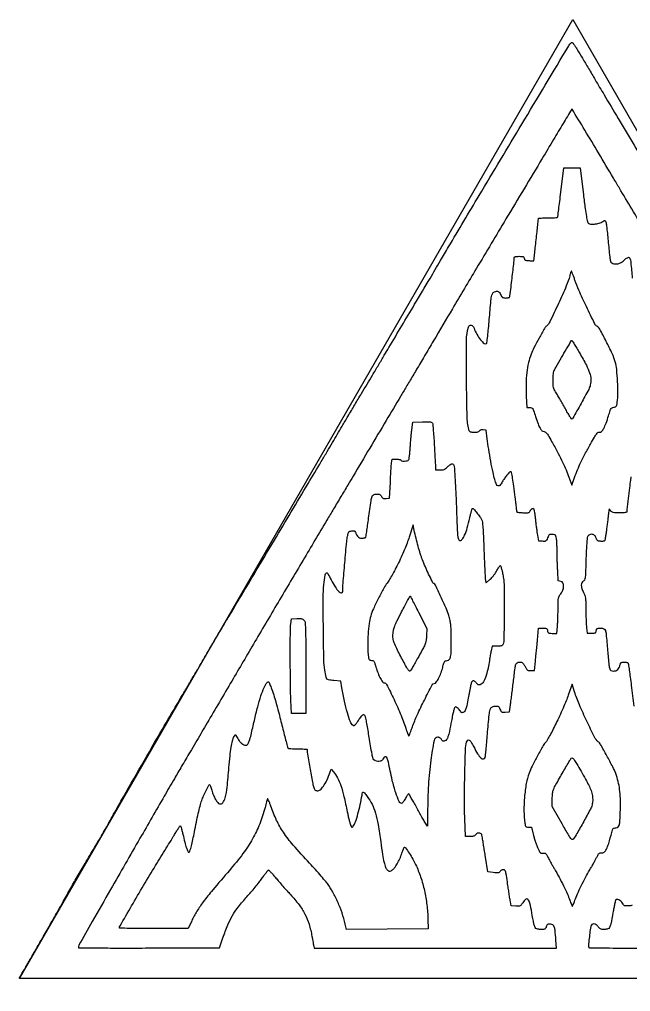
# Model space of a CAD drawing. Header units: millimetres. Extents: x 7 to 202, y 10 to 284.
# Drawn here: x 102.5 to 127.35, y 56.5 to 96 of the extents above; entities that cross this region are included whole.
import ezdxf

# ---------------------------------------------------------------- set-up
doc = ezdxf.new("R2010")
doc.units = ezdxf.units.MM
doc.layers.add('CUT', color=1, linetype='Continuous')
doc.layers.add('ENGRAVE', color=7, linetype='Continuous')

msp = doc.modelspace()

# ---------------------------------------------------------------- linework, layer by layer
at = {"layer": 'CUT'}
msp.add_lwpolyline([(102.5, 57.029), (125, 96), (147.5, 57.029)], close=True, dxfattribs=at)
at = {"layer": 'ENGRAVE', "extrusion": (0, 0, -1)}
for points in [[(-147.498, 57.029), (-124.999, 57.029, 0.000068), (-116.372, 57.03, 0.000114), (-109.109, 57.034, 0.000001), (-102.507, 57.039, 0.413999), (-102.5, 57.045, 0.131203), (-102.503, 57.058, 0.000069), (-102.702, 57.404, 0.000931), (-102.925, 57.789, 0.000567), (-103.189, 58.243, -0.001325), (-103.482, 58.749, -0.001075), (-103.795, 59.293, -0.001085), (-104.08, 59.796, -0.002818), (-104.283, 60.16, 0.002725), (-104.588, 60.708, 0.003134), (-104.885, 61.227, 0.002853), (-105.212, 61.781, 0.001688), (-105.607, 62.439, -0.003753), (-105.751, 62.681, -0.002126), (-105.922, 62.975, -0.002122), (-106.091, 63.274, -0.003491), (-106.232, 63.528, 0.005256), (-106.628, 64.239, 0.000741), (-107.463, 65.692, 0.000894), (-108.317, 67.169, 0.002652), (-108.91, 68.178, -0.000697), (-109.12, 68.532, -0.000333), (-109.389, 68.987, -0.00033), (-109.668, 69.463, -0.000471), (-109.916, 69.886, 0.000821), (-110.172, 70.32, 0.000501), (-110.474, 70.832, 0.000502), (-110.775, 71.339, 0.00089), (-111.024, 71.756, -0.000393), (-111.453, 72.473, -0.000167), (-112.027, 73.434, -0.000103), (-112.866, 74.84, -0.000025), (-114.242, 77.15, -0.000053), (-114.775, 78.044, -0.000461), (-115.012, 78.443, -0.000581), (-115.229, 78.809, -0.000112), (-115.621, 79.474, 0.000536), (-115.858, 79.874, 0.000334), (-116.135, 80.343, 0.000335), (-116.41, 80.804, 0.000608), (-116.635, 81.181, -0.000213), (-116.852, 81.543, -0.000144), (-117.099, 81.956, -0.000145), (-117.337, 82.355, -0.00029), (-117.525, 82.671, -0.000038), (-118.569, 84.426, -0.000161), (-119.196, 85.48, -0.000265), (-119.623, 86.201, -0.000574), (-119.951, 86.756, 0.001443), (-121.192, 88.847, 0.000555), (-122.927, 91.745, 0.000045), (-124.837, 94.927, 0.050799), (-124.93, 95.051, 0.189834), (-124.96, 95.066, 0.197749), (-124.991, 95.056, 0.065893), (-125.031, 95.011, 0.009089), (-125.101, 94.906, 0.006714), (-125.181, 94.777, 0.000513), (-125.39, 94.427, 0.000705), (-125.64, 94.008, 0.000537), (-125.911, 93.548, -0.000806), (-126.275, 92.935, -0.000226), (-126.844, 91.978, -0.000228), (-127.489, 90.897, -0.000241), (-128.123, 89.835, 0.000168)], [(-128.614, 86.266, 0.000083), (-127.99, 87.311, 0.000097), (-127.398, 88.303, 0.000085), (-126.897, 89.142, 0.000591), (-126.653, 89.553, -0.000722), (-126.045, 90.575, -0.000982), (-125.493, 91.496, -0.000037), (-124.973, 92.359, -0.518533), (-124.963, 92.359, -0.036225), (-124.957, 92.351, -0.000004), (-124.605, 91.766, -0.000121), (-124.217, 91.119, -0.000073), (-123.757, 90.352, -0.000195), (-122.284, 87.894, -0.000357), (-121.084, 85.888, -0.000434), (-120.106, 84.247, -0.000841), (-119.329, 82.933, 0.000158), (-118.971, 82.328, 0.000193), (-118.636, 81.761, 0.000161), (-118.354, 81.285, 0.001372), (-118.227, 81.072, -0.000811), (-117.995, 80.684, -0.000072), (-117.413, 79.707, -0.000098), (-116.744, 78.582, -0.000094), (-116.065, 77.44, 0.00018), (-115.852, 77.082, 0.00008), (-115.571, 76.611, 0.00008), (-115.273, 76.112, 0.000108), (-115.004, 75.661, -0.000512), (-114.033, 74.029, -0.000444), (-113.017, 72.316, -0.000446), (-112.012, 70.613, -0.000541), (-111.072, 69.014, 0.000185), (-110.567, 68.153, 0.000206), (-110.078, 67.322, 0.00019), (-109.661, 66.613, 0.001077), (-109.437, 66.236, -0.001055), (-109.093, 65.655, -0.001631), (-108.799, 65.152, -0.000779), (-108.386, 64.439, -0.000078), (-107.402, 62.731, -0.000479), (-106.204, 60.648, -0.001832), (-105.464, 59.346, -0.000489), (-104.921, 58.382, -0.128586), (-104.897, 58.289, -0.412398), (-104.908, 58.279, -0.000082), (-105.741, 58.274, -0.001424), (-106.668, 58.271, -0.000854), (-107.769, 58.273), (-110.641, 58.282), (-110.777, 58.685, 0.015851), (-110.974, 59.209, 0.034607), (-111.164, 59.593, 0.035282), (-111.403, 59.943, 0.017113), (-111.753, 60.356, -0.007726), (-111.912, 60.536, -0.005495), (-112.084, 60.742, -0.005548), (-112.244, 60.942, -0.011747), (-112.362, 61.101, 0.004903), (-112.456, 61.232, 0.007724), (-112.54, 61.342, 0.002882), (-112.614, 61.434, 0.226988), (-112.63, 61.442, 0.207849), (-112.647, 61.434, 0.002592), (-112.729, 61.346, 0.007105), (-112.823, 61.24, 0.00453), (-112.929, 61.115, -0.004858), (-113.056, 60.965, -0.002629), (-113.215, 60.783, -0.002618), (-113.38, 60.599, -0.00413), (-113.523, 60.443, 0.025982), (-113.868, 60.032, 0.043141), (-114.109, 59.649, 0.044534), (-114.276, 59.239, 0.02995), (-114.394, 58.748, -0.000849), (-114.417, 58.619, -0.001003), (-114.44, 58.497, -0.000875), (-114.459, 58.395, -0.006342), (-114.469, 58.345), (-114.487, 58.264), (-119.412, 58.264), (-124.338, 58.264), (-124.312, 58.6, -0.00431), (-124.278, 58.996, -0.056824), (-124.248, 59.139, -0.176562), (-124.194, 59.207, -0.117427), (-124.1, 59.238, -0.02317), (-124.02, 59.24, -0.127437), (-123.978, 59.229, -0.146597), (-123.951, 59.2, -0.034036), (-123.924, 59.138, 0.042945), (-123.895, 59.073, 0.157046), (-123.862, 59.042, 0.098761), (-123.81, 59.029, 0.011707), (-123.688, 59.026, 0.066413), (-123.542, 59.046, 0.209155), (-123.466, 59.107, 0.073213), (-123.418, 59.246, 0.003954), (-123.334, 59.705, -0.013222), (-123.255, 60.096, -0.128325), (-123.178, 60.244, -0.401264), (-123.085, 60.251, -0.079178), (-122.964, 60.113, 0.01905), (-122.902, 60.022, 0.120639), (-122.859, 59.986, 0.113286), (-122.803, 59.973, 0.015924), (-122.684, 59.977), (-122.496, 59.989), (-122.465, 60.149, 0.008877), (-122.448, 60.243, 0.00141), (-122.418, 60.428, 0.001562), (-122.385, 60.647, 0.001367), (-122.352, 60.875, -0.002709), (-122.3, 61.221, -0.029716), (-122.271, 61.358, -0.090562), (-122.238, 61.425, -0.200582), (-122.19, 61.453, -0.081018), (-122.153, 61.453, -0.064106), (-122.115, 61.441, -0.059934), (-122.079, 61.418, -0.054283), (-122.047, 61.387, 0.061254), (-122.004, 61.345, 0.119472), (-121.96, 61.326, 0.067109), (-121.896, 61.324, 0.009877), (-121.767, 61.339), (-121.55, 61.369), (-121.452, 61.968, 0.000015), (-121.412, 62.211, 0.000016), (-121.374, 62.445, 0.000015), (-121.342, 62.644, 0.000087), (-121.325, 62.749, -0.014434), (-121.305, 62.853, -0.091716), (-121.284, 62.902, -0.154159), (-121.252, 62.928, -0.06498), (-121.197, 62.942, -0.051122), (-121.15, 62.943, -0.081139), (-121.111, 62.933, -0.085863), (-121.079, 62.911, -0.064253), (-121.052, 62.879, 0.082806), (-121.019, 62.841, 0.093093), (-120.978, 62.819, 0.060789), (-120.917, 62.807, 0.016981), (-120.819, 62.804), (-120.633, 62.804), (-120.608, 63.521, 0.009205), (-120.596, 64.349, 0.005153), (-120.609, 65.357, 0.003023), (-120.638, 66.326, 0.05262), (-120.682, 66.638, 0.147694), (-120.727, 66.713, 0.342567), (-120.789, 66.718, 0.111254), (-120.871, 66.633, 0.021724), (-120.974, 66.445, -0.02316), (-121.13, 66.162, -0.066081), (-121.272, 65.988, -0.208067), (-121.373, 65.952, -0.339244), (-121.437, 66.009, -0.024324), (-121.446, 66.068, -0.000695), (-121.472, 66.323, -0.001409), (-121.5, 66.622, -0.000969), (-121.53, 66.962, 0.001611), (-121.602, 67.752, 0.040679), (-121.64, 67.965, 0.184117), (-121.707, 68.058, 0.130898), (-121.829, 68.099, 0.014969), (-121.935, 68.103, 0.131243), (-121.98, 68.091, 0.159896), (-122.009, 68.059, 0.025256), (-122.04, 67.979, -0.025326), (-122.071, 67.899, -0.160507), (-122.1, 67.867, -0.130709), (-122.145, 67.856, -0.014702), (-122.252, 67.859), (-122.421, 67.87), (-122.465, 68.157, -0.004385), (-122.487, 68.309, -0.001224), (-122.518, 68.547, -0.001234), (-122.552, 68.817, -0.001297), (-122.584, 69.083, 0.00169), (-122.654, 69.649, 0.044067), (-122.686, 69.799, 0.199137), (-122.739, 69.862, 0.12164), (-122.834, 69.886, 0.040474), (-122.912, 69.88, 0.124568), (-122.96, 69.859, 0.091274), (-123, 69.813, 0.015916), (-123.057, 69.713, -0.015624), (-123.115, 69.611, -0.098513), (-123.156, 69.566, -0.126136), (-123.206, 69.547, -0.032235), (-123.293, 69.541), (-123.438, 69.541), (-123.479, 69.922, -0.001298), (-123.498, 70.103, -0.000631), (-123.522, 70.333, -0.000626), (-123.545, 70.573, -0.000905), (-123.566, 70.785), (-123.611, 71.266), (-123.785, 71.266, 0.012207), (-123.892, 71.264, 0.111366), (-123.936, 71.251, 0.19244), (-123.959, 71.224, 0.050872), (-123.972, 71.166, -0.056525), (-123.985, 71.109, -0.181403), (-124.009, 71.08, -0.101998), (-124.057, 71.065, -0.011949), (-124.168, 71.056), (-124.353, 71.045), (-124.377, 71.346, -0.008009), (-124.386, 71.492, -0.00343), (-124.393, 71.688, -0.003393), (-124.399, 71.897, -0.004465), (-124.401, 72.087, 0.004097), (-124.403, 72.372, 0.042553), (-124.415, 72.488, 0.084122), (-124.445, 72.569, 0.037219), (-124.51, 72.664, -0.074254), (-124.598, 72.817, -0.091198), (-124.629, 72.978, -0.124543), (-124.599, 73.104, -0.22599), (-124.515, 73.166), (-124.412, 73.187), (-124.388, 73.576, 0.004519), (-124.379, 73.754, 0.002586), (-124.371, 73.969, 0.002583), (-124.365, 74.186, 0.00429), (-124.362, 74.368, -0.005524), (-124.36, 74.533, -0.005781), (-124.353, 74.695, -0.005567), (-124.345, 74.835, -0.025389), (-124.335, 74.916, -0.0218), (-124.315, 75.003, -0.137072), (-124.293, 75.042, -0.145791), (-124.254, 75.062, -0.025737), (-124.171, 75.073, -0.026804), (-124.087, 75.075, -0.147963), (-124.045, 75.061, -0.128482), (-124.014, 75.025, -0.018274), (-123.975, 74.935, 0.018483), (-123.935, 74.844, 0.133854), (-123.904, 74.808, 0.144262), (-123.86, 74.794, 0.022626), (-123.768, 74.796), (-123.62, 74.807), (-123.577, 75.043, 0.008052), (-123.558, 75.161, 0.003015), (-123.534, 75.327, 0.002986), (-123.511, 75.509, 0.003619), (-123.491, 75.679, -0.005247), (-123.473, 75.834, -0.007802), (-123.453, 75.969, -0.003958), (-123.433, 76.083, -0.141274), (-123.422, 76.107, -0.21267), (-123.385, 76.123, -0.126755), (-123.338, 76.111, -0.092486), (-123.291, 76.072, -0.069829), (-123.256, 76.014, 0.085964), (-123.227, 75.97, 0.143098), (-123.189, 75.948, 0.066853), (-123.125, 75.941, 0.008324), (-122.984, 75.946, 0.002919), (-122.893, 75.952, 0.004596), (-122.815, 75.958, 0.001332), (-122.747, 75.963, 0.163429), (-122.74, 75.967, 0.17731), (-122.735, 75.975, 0.000223), (-122.712, 76.152, 0.001904), (-122.687, 76.351, 0.001166), (-122.659, 76.586, -0.003764), (-122.602, 77.035, -0.009888), (-122.553, 77.356, -0.005225), (-122.508, 77.598, -0.358675), (-122.478, 77.622, -0.207584), (-122.431, 77.602, -0.012309), (-122.324, 77.482, -0.019112), (-122.217, 77.345, -0.026384), (-122.132, 77.213, 0.035877), (-122.033, 77.066, 0.308519), (-121.961, 77.044, 0.230001), (-121.898, 77.102, 0.022988), (-121.828, 77.304, 0.01948), (-121.756, 77.593, 0.005373), (-121.666, 78.051, 0.005657), (-121.58, 78.543, 0.008948), (-121.518, 78.966), (-121.474, 79.311), (-121.352, 79.323, -0.031551), (-121.295, 79.325, -0.063875), (-121.251, 79.318, -0.084294), (-121.219, 79.302, -0.110188), (-121.197, 79.277, 0.22135), (-121.129, 79.229, 0.051249), (-120.986, 79.216, 0.051598), (-120.845, 79.233, 0.269956), (-120.791, 79.284, 0.067343), (-120.706, 79.808, 0.004159), (-120.679, 81.39, 0.004151), (-120.679, 82.972, 0.067543), (-120.754, 83.497, 0.150384), (-120.797, 83.564, 0.216389), (-120.864, 83.582, 0.17116), (-120.935, 83.544, 0.1006), (-120.984, 83.46, -0.043018), (-121.098, 83.206, -0.045423), (-121.253, 82.98, -0.053958), (-121.403, 82.833, -0.38538), (-121.496, 82.839, -0.163845), (-121.509, 82.868, -0.001147), (-121.54, 83.135, -0.004257), (-121.572, 83.444, -0.002692), (-121.604, 83.804, 0.001689), (-121.671, 84.57, 0.033524), (-121.708, 84.802, 0.143967), (-121.765, 84.906, 0.174113), (-121.866, 84.952, 0.032595), (-121.942, 84.953, 0.132437), (-121.986, 84.939, 0.114859), (-122.02, 84.904, 0.021692), (-122.063, 84.824, -0.025284), (-122.106, 84.747, -0.102724), (-122.142, 84.709, -0.112128), (-122.19, 84.69, -0.032998), (-122.268, 84.682, -0.025328), (-122.322, 84.684, -0.032502), (-122.372, 84.691, -0.034138), (-122.411, 84.702, -0.170813), (-122.428, 84.716, -0.10895), (-122.445, 84.763, -0.000271), (-122.53, 85.478, -0.001034), (-122.608, 86.141, -0.024089), (-122.62, 86.33, 0.269637), (-122.632, 86.35, 0.068615), (-122.67, 86.364, 0.041819), (-122.73, 86.373, 0.014542), (-122.818, 86.375, 0.010543), (-122.933, 86.373, 0.082893), (-122.985, 86.362, 0.176734), (-123.013, 86.338, 0.089493), (-123.027, 86.293, -0.092315), (-123.042, 86.25, -0.159278), (-123.07, 86.224, -0.080768), (-123.122, 86.21, -0.012454), (-123.229, 86.201, -0.005386), (-123.303, 86.197, -0.008992), (-123.364, 86.196, -0.003218), (-123.416, 86.196, -0.404724), (-123.42, 86.201, 0.02168), (-123.421, 86.21, 0.000014), (-123.447, 86.454, 0.000176), (-123.476, 86.726, 0.000107), (-123.511, 87.047, -0.00028), (-123.545, 87.369, -0.000445), (-123.575, 87.645, -0.000086), (-123.6, 87.888, -0.022298), (-123.601, 87.91, 0.383375), (-123.611, 87.921, 0.004921), (-123.713, 87.929, 0.011174), (-123.835, 87.935, 0.006735), (-123.981, 87.937, -0.007737), (-124.128, 87.939, -0.011911), (-124.254, 87.946, -0.006382), (-124.36, 87.956, -0.232326), (-124.38, 87.968, -0.104968), (-124.389, 87.995, -0.000514), (-124.428, 88.28, -0.002327), (-124.47, 88.605, -0.001467), (-124.516, 88.985), (-124.633, 89.971), (-124.964, 89.971), (-125.295, 89.971), (-125.432, 88.872, -0.002047), (-125.504, 88.318, -0.009216), (-125.553, 87.995, -0.009269), (-125.593, 87.784, -0.17765), (-125.627, 87.728, -0.148094), (-125.747, 87.682, -0.055035), (-125.929, 87.689, -0.053467), (-126.117, 87.738, -0.083935), (-126.261, 87.822, 0.317081), (-126.312, 87.826, 0.2098), (-126.347, 87.777, 0.026632), (-126.374, 87.609, 0.001131), (-126.435, 87.011, -0.001155), (-126.503, 86.347, -0.036055), (-126.532, 86.185, -0.172796), (-126.581, 86.112, -0.119821), (-126.673, 86.073, -0.060612), (-126.794, 86.068, -0.075352), (-126.905, 86.094, -0.06482), (-127.014, 86.156, -0.032506), (-127.135, 86.259, 0.102878), (-127.251, 86.333, 0.418207), (-127.32, 86.301, 0.06365), (-127.359, 86.125, 0.002671), (-127.415, 85.485, -0.001543)], [(-133.313, 81.127, 0.000005), (-133.882, 80.172, 0.000004), (-134.499, 79.135, 0.000004), (-135.075, 78.17, 0.000009)], [(-127.366, 77.418, -0.010067), (-127.346, 77.286, -0.003637), (-127.306, 76.972, -0.001406), (-127.254, 76.536, -0.000521), (-127.203, 76.085, -0.026279), (-127.198, 75.997, 0.313848), (-127.183, 75.975, 0.048526), (-127.13, 75.962, 0.029986), (-127.042, 75.954, 0.008307), (-126.904, 75.951, 0.007766), (-126.734, 75.954, 0.047864), (-126.648, 75.965, 0.091345), (-126.592, 75.989, 0.075995), (-126.544, 76.033), (-126.478, 76.114), (-126.456, 75.951, -0.001666), (-126.445, 75.859, -0.00034), (-126.424, 75.697, -0.000358), (-126.401, 75.509, -0.000336), (-126.377, 75.316, 0.004858), (-126.353, 75.133, 0.007308), (-126.328, 74.974, 0.003433), (-126.304, 74.839, 0.146577), (-126.291, 74.814, 0.149247), (-126.272, 74.803, 0.026266), (-126.23, 74.796, 0.026431), (-126.178, 74.794, 0.02105), (-126.123, 74.796, 0.026683), (-126.044, 74.807, 0.11409), (-126.001, 74.826, 0.126768), (-125.973, 74.86, 0.036306), (-125.949, 74.926, -0.139691), (-125.881, 75.036, -0.167493), (-125.77, 75.084, -0.182218), (-125.659, 75.051, -0.162517), (-125.591, 74.953, -0.051736), (-125.578, 74.877, -0.002799), (-125.562, 74.636, -0.004343), (-125.546, 74.347, -0.003153), (-125.534, 74.026, 0.001441), (-125.516, 73.496, 0.022017), (-125.501, 73.313, 0.07483), (-125.475, 73.221, 0.18538), (-125.427, 73.173, -0.184188), (-125.366, 73.114, -0.11266), (-125.346, 73.014, -0.075348), (-125.369, 72.88, -0.037073), (-125.436, 72.719, 0.034349), (-125.487, 72.599, 0.049231), (-125.513, 72.487, 0.027605), (-125.526, 72.332, 0.004232), (-125.531, 72.021, -0.003703), (-125.534, 71.806, -0.003638), (-125.54, 71.591, -0.003579), (-125.549, 71.401, -0.013809), (-125.558, 71.284), (-125.581, 71.066), (-125.763, 71.066, -0.011262), (-125.874, 71.069, -0.108502), (-125.919, 71.081, -0.195107), (-125.943, 71.109, -0.052079), (-125.956, 71.166, 0.051102), (-125.968, 71.224, 0.192974), (-125.992, 71.251, 0.110807), (-126.036, 71.264, 0.012015), (-126.143, 71.266, 0.090782), (-126.266, 71.244, 0.233093), (-126.326, 71.179, 0.049779), (-126.356, 71.025, 0.001429), (-126.417, 70.358, -0.001736), (-126.471, 69.771, -0.044689), (-126.5, 69.614, -0.203601), (-126.553, 69.548, -0.124086), (-126.651, 69.523, -0.081024), (-126.75, 69.539, -0.112591), (-126.827, 69.586, -0.094518), (-126.884, 69.668, -0.044047), (-126.927, 69.791, 0.054178), (-126.946, 69.842, 0.148851), (-126.972, 69.869, 0.108066), (-127.014, 69.883, 0.021687), (-127.093, 69.886, 0.028313), (-127.15, 69.883, 0.041333), (-127.2, 69.873, 0.048502), (-127.236, 69.859, 0.190593), (-127.252, 69.841, 0.050946), (-127.261, 69.805, 0.000554), (-127.296, 69.558, 0.001736), (-127.335, 69.272, 0.001129), (-127.378, 68.942, -0.000712), (-127.488, 68.1, -0.037238)], [(-127.414, 60.01, 0.070837), (-127.28, 59.983, 0.015161), (-127.165, 59.98, 0.100512), (-127.109, 59.991, 0.125545), (-127.068, 60.022, 0.02896), (-127.018, 60.094, -0.074649), (-126.953, 60.171, -0.071223), (-126.868, 60.226, -0.091269), (-126.789, 60.247, -0.27889), (-126.742, 60.223, -0.085809), (-126.732, 60.199, -0.001327), (-126.702, 60.057, -0.003499), (-126.669, 59.892, -0.002304), (-126.633, 59.701, 0.003641), (-126.545, 59.245, 0.067575), (-126.497, 59.107, 0.204338), (-126.426, 59.046, 0.074494), (-126.293, 59.026, 0.019208), (-126.19, 59.03, 0.081006), (-126.13, 59.045, 0.10024), (-126.085, 59.076, 0.038081), (-126.035, 59.135, -0.088397), (-125.95, 59.219, -0.143381), (-125.854, 59.25, -0.190151), (-125.775, 59.222, -0.16239), (-125.73, 59.144, -0.020318), (-125.708, 59.016, -0.002392), (-125.674, 58.729, -0.00213), (-125.642, 58.44, -0.025233), (-125.636, 58.327, -0.410043), (-125.678, 58.284, -0.001991), (-126.351, 58.274, -0.002986), (-127.489, 58.268, -0.000221), (-130.6, 58.273)], [(-124.034, 39.973, -0.000005), (-122.806, 40.313, -0.000005), (-121.59, 40.65, -0.000008)]]:
    msp.add_lwpolyline(points, format="xyb", dxfattribs=at)
for points in [[(-124.875, 85.586, 0.039153), (-124.736, 85.174, 0.007556), (-124.416, 84.454, 0.004449), (-124.068, 83.72, 0.107226), (-123.929, 83.542, -0.091402), (-123.851, 83.449, -0.003454), (-123.629, 83.05, -0.006574), (-123.421, 82.657, -0.024344), (-123.306, 82.402, -0.038818), (-123.199, 82.055, -0.026806), (-123.13, 81.65, -0.024235), (-123.1, 81.195, -0.018687), (-123.11, 80.697), (-123.137, 80.237), (-123.251, 80.237, 0.086862), (-123.322, 80.224, 0.167286), (-123.366, 80.188, 0.058648), (-123.405, 80.107, 0.004052), (-123.484, 79.864, -0.010927), (-123.587, 79.565, -0.042495), (-123.67, 79.387, -0.077679), (-123.748, 79.29, -0.186861), (-123.834, 79.256, 0.17194), (-123.891, 79.236, 0.063245), (-123.951, 79.173, 0.028958), (-124.032, 79.049, 0.00448), (-124.176, 78.793, 0.005142), (-124.408, 78.363, 0.009592), (-124.585, 78.009, 0.011442), (-124.724, 77.697, 0.013778), (-124.841, 77.397), (-124.958, 77.071), (-125.073, 77.392, 0.012266), (-125.194, 77.705, 0.012836), (-125.328, 78.007, 0.011), (-125.496, 78.339, 0.005661), (-125.719, 78.748, 0.00375), (-125.88, 79.029, 0.029829), (-125.963, 79.154, 0.074518), (-126.023, 79.213, 0.190266), (-126.081, 79.227, -0.241637), (-126.167, 79.259, -0.060031), (-126.258, 79.384, -0.039642), (-126.353, 79.593, -0.014866), (-126.454, 79.899, 0.005247), (-126.519, 80.11, 0.0603), (-126.555, 80.189, 0.150182), (-126.598, 80.226, 0.081656), (-126.666, 80.244, -0.04863), (-126.733, 80.257, -0.17242), (-126.767, 80.283, -0.100597), (-126.788, 80.333, -0.011139), (-126.809, 80.455, -0.037972), (-126.834, 80.79, -0.012174), (-126.822, 81.29, -0.011746), (-126.785, 81.784, -0.046318), (-126.728, 82.083, -0.037254), (-126.601, 82.423, -0.01109), (-126.359, 82.921, -0.006287), (-126.095, 83.417, -0.139945), (-125.982, 83.532, 0.151772), (-125.895, 83.625, 0.002065), (-125.552, 84.334, 0.005895), (-125.242, 85.003, 0.027214), (-125.088, 85.402, -0.005985), (-125.039, 85.548, -0.010164), (-124.994, 85.669, -0.004193), (-124.953, 85.768, -0.452421), (-124.941, 85.772, -0.167865), (-124.93, 85.76, -0.009912), (-124.912, 85.712, -0.014065), (-124.893, 85.653, -0.009843)], [(-125.274, 82.448, 0.009275), (-125.552, 81.947, 0.040527), (-125.686, 81.636, 0.067465), (-125.733, 81.393, 0.069559), (-125.713, 81.149, 0.067381), (-125.647, 80.97, 0.003151), (-125.338, 80.401, 0.001098), (-125.003, 79.795, 0.276676), (-124.952, 79.765, 0.255616), (-124.938, 79.774, 0.001614), (-124.856, 79.907, 0.005915), (-124.764, 80.062, 0.003673), (-124.659, 80.247, -0.001986), (-124.549, 80.441, -0.002192), (-124.442, 80.629, -0.002036), (-124.348, 80.788, -0.011227), (-124.296, 80.873, 0.034362), (-124.244, 80.965, 0.061079), (-124.217, 81.048, 0.041254), (-124.204, 81.155, 0.008499), (-124.202, 81.345, 0.009664), (-124.206, 81.543, 0.046059), (-124.221, 81.655, 0.055278), (-124.255, 81.753, 0.017848), (-124.326, 81.89, 0.002286), (-124.538, 82.26, 0.002556), (-124.747, 82.614, 0.000253), (-124.948, 82.953, 0.264349), (-124.962, 82.961, 0.261574), (-124.971, 82.956, 0.00046), (-125.06, 82.81, 0.003144), (-125.159, 82.645, 0.001919)], [(-119.296, 79.594, 0.071872), (-119.308, 79.544, 0.001375), (-119.329, 79.281, 0.003303), (-119.351, 78.974, 0.002203), (-119.373, 78.621, -0.000011), (-119.392, 78.272, -0.000019), (-119.409, 77.977, -0.000001), (-119.424, 77.711, -0.002997), (-119.424, 77.704, -0.376625), (-119.428, 77.7, -0.00256), (-119.476, 77.697, -0.008005), (-119.533, 77.695, -0.004834), (-119.601, 77.695, -0.025861), (-119.701, 77.7, -0.072439), (-119.769, 77.717, -0.070773), (-119.83, 77.753, -0.023877), (-119.908, 77.822, 0.028312), (-120.006, 77.907, 0.104401), (-120.08, 77.943, 0.217429), (-120.132, 77.933, 0.165937), (-120.166, 77.885, 0.059848), (-120.187, 77.767, 0.001182), (-120.222, 77.154, 0.003035), (-120.255, 76.481, 0.002896), (-120.279, 75.798, -0.003241), (-120.298, 75.298, -0.019285), (-120.319, 75.037, -0.03371), (-120.348, 74.886, -0.253637), (-120.396, 74.835, -0.322783), (-120.495, 74.865, -0.054075), (-120.602, 75.046, -0.037541), (-120.71, 75.34, -0.015864), (-120.812, 75.747, 0.005602), (-120.846, 75.895, 0.009136), (-120.878, 76.02, 0.003386), (-120.908, 76.124, 0.33128), (-120.92, 76.133, 0.217647), (-120.966, 76.112, 0.007117), (-121.1, 75.955, 0.013752), (-121.224, 75.795, 0.047968), (-121.291, 75.683, 0.079435), (-121.322, 75.576, 0.012222), (-121.345, 75.355, 0.008592), (-121.365, 75.011, 0.001912), (-121.388, 74.422, -0.001921), (-121.406, 73.979, -0.002856), (-121.424, 73.591, -0.001247), (-121.443, 73.26, -0.058218), (-121.455, 73.193), (-121.482, 73.104), (-121.643, 73.253, -0.02698), (-121.712, 73.325, -0.015553), (-121.789, 73.418, -0.015511), (-121.859, 73.517, -0.024978), (-121.913, 73.605, 0.007662), (-121.956, 73.683, 0.011908), (-121.996, 73.749, 0.006207), (-122.031, 73.802, 0.24713), (-122.043, 73.808, 0.333479), (-122.073, 73.786, 0.010795), (-122.114, 73.635, 0.017018), (-122.155, 73.445, 0.01104), (-122.19, 73.224, 0.033031), (-122.216, 72.845, 0.002741), (-122.212, 71.86, 0.001555), (-122.199, 70.829, 0.071835), (-122.166, 70.621, 0.089277), (-122.143, 70.578, 0.145957), (-122.109, 70.553, 0.072665), (-122.051, 70.542, 0.010605), (-121.929, 70.54), (-121.718, 70.54), (-121.681, 70.349, -0.002387), (-121.665, 70.265, -0.001705), (-121.647, 70.172, -0.001721), (-121.632, 70.082, -0.003687), (-121.62, 70.013, 0.0185), (-121.508, 69.439, 0.064198), (-121.375, 69.085, 0.200756), (-121.234, 68.969, 0.321269), (-121.093, 69.018, -0.059808), (-121.01, 69.11, -0.267353), (-120.941, 69.123, -0.221585), (-120.885, 69.069, -0.044191), (-120.846, 68.933, -0.000231), (-120.828, 68.838, -0.000089), (-120.803, 68.707, -0.000088), (-120.776, 68.565, -0.000109), (-120.751, 68.433, 0.004257), (-120.686, 68.106, 0.033452), (-120.644, 67.956, 0.082997), (-120.601, 67.878, 0.162388), (-120.541, 67.839, 0.045178), (-120.509, 67.834, 0.062273), (-120.48, 67.835, 0.078872), (-120.458, 67.843, 0.190877), (-120.447, 67.855, -0.084765), (-120.409, 67.925, -0.041818), (-120.34, 68, -0.039005), (-120.266, 68.057, -0.241211), (-120.219, 68.062, -0.223617), (-120.191, 68.032, -0.014029), (-120.155, 67.914, -0.015165), (-120.114, 67.745, -0.00548), (-120.065, 67.502, 0.004373), (-119.981, 67.073, 0.028509), (-119.924, 66.861, 0.062207), (-119.869, 66.743, 0.165291), (-119.797, 66.686, 0.056928), (-119.753, 66.675, 0.132052), (-119.72, 66.68, 0.112384), (-119.69, 66.701, 0.03509), (-119.657, 66.746, -0.054084), (-119.628, 66.781, -0.05246), (-119.591, 66.81, -0.055749), (-119.552, 66.829, -0.085764), (-119.516, 66.835, -0.359493), (-119.358, 66.705, -0.013731), (-119.226, 65.9, -0.01988), (-119.13, 64.901, -0.013986), (-119.098, 63.772), (-119.098, 63.223), (-119.011, 63.351, 0.017016), (-118.961, 63.429, 0.002436), (-118.867, 63.593, 0.002766), (-118.756, 63.789, 0.002358), (-118.642, 63.996, -0.002538), (-118.532, 64.196, -0.003943), (-118.435, 64.366, -0.001245), (-118.35, 64.513, -0.122551), (-118.333, 64.53, -0.364856), (-118.317, 64.528, -0.017708), (-118.281, 64.483, -0.021892), (-118.238, 64.423, -0.0132), (-118.193, 64.347, 0.012952), (-118.147, 64.271, 0.019042), (-118.103, 64.206, 0.014739), (-118.063, 64.157, 0.221015), (-118.044, 64.148, 0.302072), (-117.937, 64.219, 0.021114), (-117.804, 64.576, 0.020722), (-117.659, 65.096, 0.007999), (-117.5, 65.827, -0.042909), (-117.458, 65.972, -0.181455), (-117.399, 66.038, -0.320015), (-117.336, 66.029, -0.097207), (-117.275, 65.945, 0.059364), (-117.247, 65.898, 0.120502), (-117.213, 65.871, 0.086239), (-117.162, 65.858, 0.020577), (-117.076, 65.855, 0.118653), (-116.955, 65.884, 0.189702), (-116.886, 65.962, 0.044636), (-116.837, 66.147, 0.001857), (-116.723, 66.825, -0.001219), (-116.627, 67.4, -0.016076), (-116.585, 67.611, -0.045278), (-116.55, 67.715, -0.301516), (-116.506, 67.743, -0.119094), (-116.453, 67.729, -0.078392), (-116.402, 67.691, -0.04187), (-116.341, 67.617, -0.008909), (-116.249, 67.478, 0.010496), (-116.18, 67.373, 0.050932), (-116.133, 67.319, 0.121105), (-116.098, 67.299, 0.246997), (-116.068, 67.306, 0.129564), (-115.959, 67.458, 0.01829), (-115.834, 67.827, 0.019152), (-115.713, 68.296, 0.013108), (-115.611, 68.838), (-115.566, 69.115), (-115.28, 69.14, 0.013264), (-115.072, 69.163, 0.181821), (-115.006, 69.199, 0.131226), (-114.97, 69.274, 0.005753), (-114.919, 69.559, 0.036562), (-114.879, 69.985, 0.00225), (-114.859, 71.257, 0.002681), (-114.852, 72.512, 0.027355), (-114.88, 73.032, 0.005504), (-114.928, 73.432, 0.215803), (-114.974, 73.506, 0.436382), (-115.034, 73.492, 0.012178), (-115.175, 73.229, -0.025053), (-115.337, 72.942, -0.057099), (-115.494, 72.749, -0.202393), (-115.594, 72.709, -0.407273), (-115.648, 72.764, 0.019346), (-115.661, 73.089, 0.001617), (-115.73, 73.928, 0.001107), (-115.806, 74.791, 0.033262), (-115.84, 75.007, 0.011476), (-115.871, 75.132, 0.10833), (-115.897, 75.181, 0.163116), (-115.937, 75.205, 0.035051), (-116.018, 75.218, 0.023011), (-116.09, 75.221, 0.106069), (-116.13, 75.212, 0.14995), (-116.156, 75.188, 0.062449), (-116.175, 75.145, -0.063329), (-116.222, 75.041, -0.090592), (-116.289, 74.966, -0.103808), (-116.371, 74.926, -0.109346), (-116.46, 74.923, -0.004561), (-116.505, 74.932, -0.006613), (-116.543, 74.941, -0.003628), (-116.576, 74.949, -0.103751), (-116.584, 74.952, -0.193295), (-116.588, 74.961, -0.000166), (-116.622, 75.187, -0.001698), (-116.658, 75.44, -0.001036), (-116.699, 75.74, 0.001363), (-116.797, 76.447, 0.043098), (-116.837, 76.617, 0.206892), (-116.899, 76.688, 0.110959), (-117.014, 76.714, 0.020098), (-117.103, 76.711, 0.087333), (-117.153, 76.697, 0.121965), (-117.188, 76.67, 0.057307), (-117.217, 76.622, -0.051184), (-117.246, 76.572, -0.133876), (-117.277, 76.547, -0.099253), (-117.324, 76.537, -0.020987), (-117.407, 76.54), (-117.554, 76.551), (-117.582, 77.186, 0.002008), (-117.593, 77.441, 0.002409), (-117.607, 77.68, 0.002065), (-117.62, 77.882, 0.015995), (-117.629, 77.976), (-117.65, 78.131), (-117.829, 78.131, 0.019066), (-117.898, 78.128, 0.030891), (-117.956, 78.12, 0.032063), (-117.998, 78.108, 0.321101), (-118.008, 78.094, -0.383765), (-118.036, 78.063, -0.033415), (-118.151, 78.059, -0.03465), (-118.271, 78.071, -0.184186), (-118.326, 78.103, -0.130433), (-118.342, 78.138, -0.006538), (-118.36, 78.263, -0.010141), (-118.377, 78.414, -0.007135), (-118.389, 78.585, 0.004301), (-118.403, 78.774, 0.003193), (-118.42, 78.983, 0.003227), (-118.44, 79.18, 0.00728), (-118.457, 79.329), (-118.499, 79.638), (-118.885, 79.648, 0.004367), (-119.108, 79.652, 0.035218), (-119.211, 79.646, 0.090991), (-119.266, 79.628, 0.178175)], [(-117.873, 73.845, 0.004912), (-117.744, 73.593, 0.00617), (-117.619, 73.363, 0.005016), (-117.51, 73.172, 0.047638), (-117.455, 73.096, -0.054081), (-117.314, 72.894, -0.009464), (-117.097, 72.483, -0.010621), (-116.894, 72.056, -0.033627), (-116.783, 71.76, -0.040643), (-116.72, 71.457, -0.015085), (-116.678, 71.022, -0.015311), (-116.662, 70.571, -0.027852), (-116.681, 70.202, -0.006715), (-116.699, 70.046, -0.089026), (-116.717, 69.991, -0.209779), (-116.749, 69.967, -0.063827), (-116.81, 69.959, 0.066756), (-116.87, 69.951, 0.159494), (-116.907, 69.926, 0.086069), (-116.935, 69.874, 0.011295), (-116.973, 69.753, -0.019633), (-117.059, 69.496, -0.025056), (-117.16, 69.266, -0.02087), (-117.258, 69.087, -0.262197), (-117.323, 69.051, 0.284056), (-117.431, 68.984, 0.005438), (-117.732, 68.366, 0.013289), (-118.019, 67.715, 0.020233), (-118.23, 67.135, -0.010353), (-118.263, 67.036, -0.01906), (-118.296, 66.957, -0.016624), (-118.324, 66.9, -0.528565), (-118.337, 66.899, -0.079015), (-118.35, 66.92, -0.002582), (-118.388, 67.014, -0.004888), (-118.431, 67.126, -0.003373), (-118.478, 67.253, 0.020453), (-118.675, 67.737, 0.009612), (-118.967, 68.346, 0.003148), (-119.28, 68.96, 0.242119), (-119.367, 69.022, -0.203176), (-119.449, 69.071, -0.035363), (-119.545, 69.226, -0.033797), (-119.638, 69.435, -0.025671), (-119.712, 69.675, 0.007414), (-119.756, 69.839, 0.0744), (-119.786, 69.904, 0.158486), (-119.825, 69.936, 0.066878), (-119.892, 69.952, -0.20297), (-119.981, 70.001, -0.122269), (-120.033, 70.114, -0.042129), (-120.055, 70.34, -0.004922), (-120.057, 70.848, -0.004264), (-120.052, 71.213, -0.020982), (-120.039, 71.418, -0.030481), (-120.011, 71.584, -0.016589), (-119.957, 71.784, -0.028894), (-119.849, 72.079, -0.007605), (-119.641, 72.537, -0.002624), (-119.412, 73.018, -0.191821), (-119.348, 73.076, 0.190015), (-119.312, 73.109, 0.002549), (-119.175, 73.39, 0.007696), (-119.037, 73.689, 0.008882), (-118.915, 73.979, 0.015626), (-118.825, 74.223, 0.009177), (-118.733, 74.521, 0.008729), (-118.645, 74.845, 0.008861), (-118.569, 75.171), (-118.507, 75.461), (-118.349, 74.971, 0.013184), (-118.262, 74.721, 0.009176), (-118.15, 74.443, 0.008588), (-118.019, 74.148, 0.0076)], [(-118.73, 71.911), (-119.07, 71.248), (-119.054, 70.957, 0.022264), (-119.035, 70.768, 0.054596), (-119, 70.633, 0.031794), (-118.927, 70.472, 0.003689), (-118.738, 70.122, 0.002564), (-118.619, 69.91, 0.003673), (-118.511, 69.723, 0.002011), (-118.419, 69.566, 0.05577), (-118.39, 69.528, 0.378884), (-118.355, 69.525, 0.07854), (-118.307, 69.574, 0.028704), (-118.235, 69.687, 0.00418), (-118.105, 69.928, 0.003539), (-117.841, 70.436, 0.029417), (-117.736, 70.673, 0.060623), (-117.694, 70.848, 0.046314), (-117.69, 71.046, 0.035977), (-117.713, 71.205, 0.040884), (-117.758, 71.353, 0.022042), (-117.847, 71.551, 0.003456), (-118.042, 71.931, 0.000721), (-118.171, 72.178, 0.001195), (-118.281, 72.385, 0.000065), (-118.38, 72.571, 0.278365), (-118.384, 72.574, 0.278094), (-118.387, 72.571, 0.000061), (-118.488, 72.379, 0.001162), (-118.599, 72.165, 0.000701)], [(-114.07, 71.591, 0.156408), (-114.113, 71.495, 0.019678), (-114.131, 71.266, 0.008496), (-114.139, 70.837, 0.000618), (-114.14, 69.655), (-114.14, 67.798), (-113.85, 67.798), (-113.559, 67.798), (-113.537, 68.342, 0.007869), (-113.519, 69.03, 0.002385), (-113.514, 70.073, 0.001345), (-113.516, 71.132, 0.028209), (-113.536, 71.448), (-113.559, 71.648), (-113.779, 71.658, 0.012744), (-113.901, 71.661, 0.056325), (-113.972, 71.653, 0.088467), (-114.023, 71.631, 0.063671)], [(-112.733, 68.848, 0.010992), (-112.838, 68.557, 0.010852), (-112.93, 68.26, 0.007209), (-113.035, 67.87, 0.001892), (-113.193, 67.242, -0.001408), (-113.271, 66.93, -0.002191), (-113.341, 66.66, -0.000624), (-113.403, 66.427, -0.073695), (-113.415, 66.398, -0.228794), (-113.437, 66.384, -0.007655), (-113.542, 66.373, -0.013124), (-113.669, 66.366, -0.008604), (-113.816, 66.363, 0.005327), (-113.961, 66.361, 0.008865), (-114.084, 66.357, 0.003126), (-114.187, 66.35, 0.394068), (-114.195, 66.341, -0.042639), (-114.205, 66.225, -0.000764), (-114.312, 65.605, -0.001118), (-114.419, 65.004, -0.026806), (-114.458, 64.838, -0.020268), (-114.487, 64.752, -0.079275), (-114.515, 64.704, -0.118068), (-114.551, 64.677, -0.075368), (-114.6, 64.663, -0.202213), (-114.727, 64.7, -0.070041), (-114.859, 64.841, -0.046276), (-114.996, 65.083, -0.01859), (-115.14, 65.435), (-115.179, 65.542), (-115.269, 65.435, 0.057075), (-115.431, 65.19, 0.034464), (-115.567, 64.869, 0.024603), (-115.694, 64.43, 0.009186), (-115.83, 63.802, -0.006054), (-115.864, 63.64, -0.006545), (-115.902, 63.483, -0.006206), (-115.937, 63.349, -0.031175), (-115.963, 63.276, -0.008275), (-115.997, 63.196, -0.163415), (-116.015, 63.177, -0.338218), (-116.035, 63.18, -0.030936), (-116.068, 63.219, -0.073823), (-116.16, 63.392, -0.015672), (-116.264, 63.718, -0.016423), (-116.36, 64.1, -0.016878), (-116.43, 64.483, 0.029494), (-116.452, 64.59, 0.411251), (-116.483, 64.607, 0.163739), (-116.528, 64.578, 0.007415), (-116.642, 64.428, 0.044662), (-116.837, 64.11, 0.042535), (-116.976, 63.756, 0.030123), (-117.086, 63.288, 0.009775), (-117.191, 62.586, -0.005134), (-117.265, 62.065, -0.020901), (-117.326, 61.752, -0.033787), (-117.388, 61.552, -0.117004), (-117.465, 61.441, -0.028613), (-117.512, 61.403, -0.141358), (-117.543, 61.392, -0.127355), (-117.578, 61.398, -0.021465), (-117.638, 61.43, -0.094724), (-117.741, 61.521, -0.030007), (-117.857, 61.691, -0.028751), (-117.967, 61.901, -0.028352), (-118.053, 62.122, 0.007001), (-118.084, 62.216, 0.011258), (-118.114, 62.296, 0.005161), (-118.142, 62.361, 0.307419), (-118.152, 62.367, 0.239665), (-118.204, 62.339, 0.006875), (-118.348, 62.123, 0.014237), (-118.492, 61.886, 0.01834), (-118.61, 61.66, 0.030636), (-118.812, 61.159, 0.02522), (-118.967, 60.604, 0.024698), (-119.068, 60.023, 0.025937), (-119.109, 59.444), (-119.116, 59.045), (-117.455, 59.035), (-115.795, 59.026), (-115.773, 59.126, -0.022247), (-115.652, 59.583, -0.022687), (-115.493, 60.025, -0.023288), (-115.298, 60.439, -0.026973), (-115.074, 60.813, -0.023488), (-114.966, 60.957, -0.005377), (-114.77, 61.191, -0.005548), (-114.538, 61.456, -0.005382), (-114.297, 61.718, 0.009123), (-113.631, 62.456, 0.030006), (-113.231, 62.976, 0.039596), (-112.957, 63.457, 0.027339), (-112.723, 64.039, -0.00927), (-112.676, 64.168, -0.019214), (-112.634, 64.267, -0.023801), (-112.6, 64.33, -0.630906), (-112.585, 64.329, -0.01841), (-112.574, 64.294, -0.001684), (-112.548, 64.205, -0.002176), (-112.519, 64.099, -0.001702), (-112.489, 63.984, 0.029453), (-112.269, 63.312, 0.035314), (-111.983, 62.711, 0.031792), (-111.589, 62.108, 0.017841), (-111.04, 61.427, -0.003333), (-110.359, 60.631, -0.014699), (-109.975, 60.148, -0.023739), (-109.719, 59.769, -0.024908), (-109.504, 59.373), (-109.355, 59.063), (-107.962, 59.063, 0.001466), (-107.427, 59.064, 0.002445), (-106.977, 59.069, 0.000241), (-106.577, 59.076, 0.409358), (-106.568, 59.085, 0.13144), (-106.591, 59.171, 0.00062), (-107.06, 59.982, 0.003175), (-107.55, 60.817, 0.003439), (-108.039, 61.623, -0.000491), (-108.253, 61.972, -0.000462), (-108.471, 62.328, -0.000459), (-108.663, 62.643, -0.001603), (-108.786, 62.848, 0.004191), (-108.877, 62.997, 0.006673), (-108.958, 63.123, 0.002132), (-109.029, 63.23, 0.23575), (-109.044, 63.238, 0.345818), (-109.056, 63.23, 0.002894), (-109.09, 63.114, 0.008469), (-109.127, 62.976, 0.005163), (-109.166, 62.813, -0.006457), (-109.243, 62.5, -0.021759), (-109.304, 62.299, -0.029004), (-109.355, 62.176, -0.443436), (-109.395, 62.164, -0.182422), (-109.432, 62.213, -0.008235), (-109.492, 62.42, -0.012457), (-109.554, 62.678, -0.007482), (-109.616, 62.988, 0.004758), (-109.694, 63.388, 0.006736), (-109.772, 63.743, 0.007617), (-109.846, 64.041, 0.016922), (-109.914, 64.266, 0.021983), (-109.986, 64.452, 0.012047), (-110.09, 64.673, 0.004485), (-110.2, 64.889, 0.280131), (-110.235, 64.91, 0.306142), (-110.245, 64.904, 0.005389), (-110.268, 64.843, 0.011509), (-110.294, 64.77, 0.007166), (-110.32, 64.683, -0.025338), (-110.39, 64.484, -0.033676), (-110.473, 64.311, -0.036857), (-110.561, 64.182, -0.150261), (-110.637, 64.129, -0.32236), (-110.77, 64.172, -0.094562), (-110.868, 64.378, -0.036948), (-110.944, 64.799, -0.00651), (-111.019, 65.6, 0.00632), (-111.063, 66.078, 0.015034), (-111.111, 66.432, 0.019513), (-111.165, 66.692, 0.059898), (-111.229, 66.86), (-111.278, 66.952), (-111.375, 66.787, -0.03071), (-111.457, 66.664, -0.057136), (-111.541, 66.577, -0.072577), (-111.625, 66.526, -0.100286), (-111.712, 66.508, -0.258802), (-111.784, 66.548, -0.058062), (-111.845, 66.678, -0.023554), (-111.919, 66.935, -0.002793), (-112.052, 67.513, 0.008959), (-112.187, 68.069, 0.016477), (-112.319, 68.515, 0.019577), (-112.448, 68.856, 0.062507), (-112.57, 69.066, 0.145551), (-112.603, 69.09, 0.328594), (-112.632, 69.082, 0.065098), (-112.664, 69.025, 0.004275)], [(-124.321, 67.401, 0.004548), (-124.186, 67.133, 0.006259), (-124.059, 66.894, 0.004137), (-123.949, 66.696, 0.072699), (-123.904, 66.639, -0.073268), (-123.799, 66.504, -0.005116), (-123.568, 66.084, -0.007699), (-123.347, 65.658, -0.025759), (-123.221, 65.37, -0.047034), (-123.108, 64.955, -0.02196), (-123.037, 64.401, -0.021919), (-123.014, 63.828, -0.036772), (-123.051, 63.348, -0.014738), (-123.069, 63.248, -0.130805), (-123.089, 63.208, -0.179027), (-123.124, 63.19, -0.03313), (-123.197, 63.185), (-123.318, 63.185), (-123.406, 62.84, -0.010758), (-123.446, 62.694, -0.008833), (-123.495, 62.54, -0.008943), (-123.545, 62.399, -0.023264), (-123.588, 62.301, -0.010638), (-123.648, 62.185, -0.089461), (-123.685, 62.139, -0.167667), (-123.725, 62.123, -0.062392), (-123.788, 62.127, 0.059301), (-123.849, 62.132, 0.162319), (-123.89, 62.117, 0.092746), (-123.926, 62.074, 0.012164), (-123.983, 61.968, -0.007381), (-124.03, 61.878, -0.002683), (-124.1, 61.753, -0.00266), (-124.177, 61.616, -0.003171), (-124.251, 61.488, 0.009934), (-124.44, 61.153, 0.008703), (-124.623, 60.797, 0.008915), (-124.78, 60.465, 0.022181), (-124.878, 60.216, -0.006343), (-124.912, 60.122, -0.010182), (-124.944, 60.043, -0.004309), (-124.972, 59.977, -0.296719), (-124.982, 59.971, -0.293378), (-124.992, 59.977, -0.004452), (-125.02, 60.041, -0.010337), (-125.052, 60.118, -0.006452), (-125.086, 60.21, 0.018925), (-125.19, 60.469, 0.008688), (-125.344, 60.798, 0.008583), (-125.519, 61.14, 0.011627), (-125.689, 61.442, -0.003982), (-125.763, 61.568, -0.002977), (-125.842, 61.709, -0.003009), (-125.915, 61.843, -0.00686), (-125.969, 61.945, 0.010421), (-126.033, 62.065, 0.069968), (-126.073, 62.118, 0.144913), (-126.113, 62.14, 0.098974), (-126.166, 62.14, -0.224499), (-126.272, 62.168, -0.101522), (-126.364, 62.283, -0.044004), (-126.459, 62.518, -0.008144), (-126.587, 62.967, 0.015128), (-126.619, 63.073, 0.094759), (-126.647, 63.121, 0.143367), (-126.685, 63.147, 0.050567), (-126.75, 63.16, -0.143034), (-126.842, 63.197, -0.166434), (-126.893, 63.275, -0.050182), (-126.917, 63.442, -0.003882), (-126.934, 63.893, -0.013853), (-126.935, 64.348, -0.025257), (-126.906, 64.717, -0.029206), (-126.845, 65.043, -0.02902), (-126.746, 65.36, -0.029048), (-126.626, 65.631, -0.006321), (-126.386, 66.082, -0.003534), (-126.129, 66.543, -0.089107), (-126.037, 66.654, 0.100773), (-125.886, 66.844, 0.00638), (-125.57, 67.488, 0.010305), (-125.268, 68.158, 0.022603), (-125.071, 68.685), (-124.972, 68.992), (-124.815, 68.54, 0.013536), (-124.732, 68.319, 0.005307), (-124.605, 68.019, 0.005248), (-124.461, 67.697, 0.006516)], [(-125.045, 65.938, 0.017817), (-125.156, 65.766, 0.003732), (-125.337, 65.455, 0.004139), (-125.519, 65.131, 0.009699), (-125.649, 64.885, 0.031818), (-125.742, 64.666, 0.042945), (-125.795, 64.458, 0.04771), (-125.809, 64.263, 0.059806), (-125.783, 64.083, 0.056978), (-125.717, 63.917, 0.002981), (-125.443, 63.412, 0.004179), (-125.168, 62.922, 0.031669), (-125.023, 62.701, 0.317829), (-124.973, 62.685, 0.158116), (-124.918, 62.725, 0.028136), (-124.825, 62.866, 0.001567), (-124.564, 63.321), (-124.165, 64.02), (-124.167, 64.329, 0.025065), (-124.18, 64.559, 0.068577), (-124.219, 64.716, 0.032949), (-124.312, 64.91, 0.002391), (-124.607, 65.428, 0.001074), (-124.873, 65.889, 0.045781), (-124.939, 65.982, 0.355009), (-124.987, 65.99, 0.115759)]]:
    msp.add_lwpolyline(points, format="xyb", close=True, dxfattribs=at)

doc.saveas('drawing.dxf')
